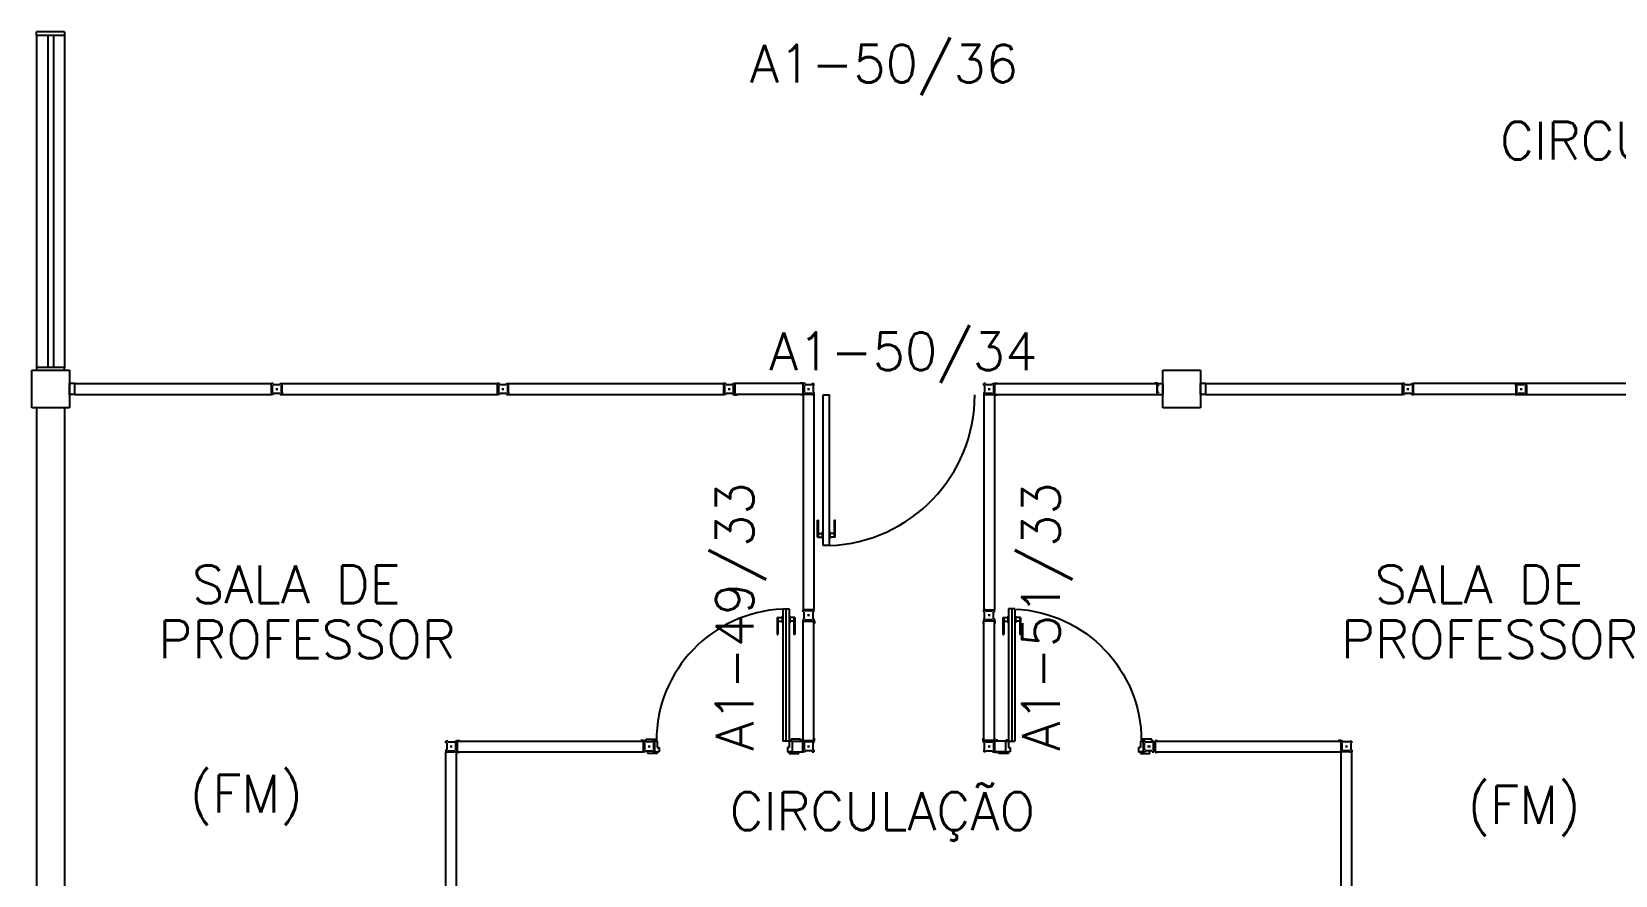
# Model space of a CAD drawing. Header units: millimetres. Extents: x 4436 to 4619, y 1272 to 1428.
# Drawn here: x 4480.92 to 4489.32, y 1303.22 to 1307.69 of the extents above; entities that cross this region are included whole.
import ezdxf

# ---------------------------------------------------------------- set-up
doc = ezdxf.new("R2010")
doc.units = ezdxf.units.MM
for name, color, linetype in [('ALV', 2, 'Continuous'), ('DIV', 2, 'Continuous'), ('DIV2', 2, 'Continuous'), ('DIVC', 2, 'Continuous'), ('ENDEREÇO', 2, 'Continuous'), ('ESTR', 3, 'Continuous'), ('JANELA', 1, 'Continuous'), ('MACANETA', 2, 'Continuous'), ('PORTA', 2, 'Continuous'), ('TEXTO', 2, 'Continuous')]:
    doc.layers.add(name, color=color, linetype=linetype)
doc.styles.add('UNB1-100', font='simplex.shx', dxfattribs={"height": 0.2})

# ---------------------------------------------------------------- blocks, each defined once
blk = doc.blocks.new('DOOR80')
at = {"layer": 'MACANETA', "color": 1}
for p, q in [((-0.015, -0.665), (-0.01, -0.665)), ((-0.015, -0.755), (-0.015, -0.665)), ((-0.01, -0.755), (-0.01, -0.665)), ((0.08, -0.665), (0.075, -0.665)), ((0.075, -0.755), (0.075, -0.665)), ((0.08, -0.755), (0.08, -0.665)), ((-0.015, -0.755), (0.012, -0.755)), ((-0.01, -0.735), (0.012, -0.735)), ((0.012, -0.7625), (0.012, -0.7275)), ((0.012, -0.7275), (0.015, -0.7275)), ((0.053, -0.7275), (0.05, -0.7275)), ((0.053, -0.7625), (0.053, -0.7275)), ((0.075, -0.735), (0.053, -0.735)), ((0.08, -0.755), (0.053, -0.755)), ((0.012, -0.7625), (0.015, -0.7625)), ((0.053, -0.7625), (0.05, -0.7625))]:
    blk.add_line(p, q, dxfattribs=at)
at = {"layer": 'PORTA'}
for p, q in [((0.015, -0.8), (0.015, 0)), ((0.015, 0), (0.05, 0)), ((0.05, -0.8), (0.05, 0)), ((0.05, -0.8), (0.015, -0.8))]:
    blk.add_line(p, q, dxfattribs=at)
at = {"layer": 'PORTA', "color": 1}
blk.add_arc((0.02, 0), 0.8, 272.14911, 0, dxfattribs=at)
blk = doc.blocks.new('DIV12')
for p, q in [((-0.0051, 0), (0.0051, 0)), ((0, -0.0051), (0, 0.0051)), ((0.0285, 0.0285), (1.1715, 0.0285)), ((0.0285, -0.0285), (0.0285, 0.0285)), ((1.1715, -0.0285), (1.1715, 0.0285)), ((1.1949, 0), (1.2051, 0)), ((1.2, -0.0051), (1.2, 0.0051)), ((0.0285, -0.0285), (1.1715, -0.0285))]:
    blk.add_line(p, q)
blk = doc.blocks.new('DIV10')
for p, q in [((-0.0051, 0), (0.0051, 0)), ((0, -0.0051), (0, 0.0051)), ((0.0285, 0.0285), (0.9715, 0.0285)), ((0.0285, -0.0285), (0.0285, 0.0285)), ((0.9715, -0.0285), (0.9715, 0.0285)), ((0.9949, 0), (1.0051, 0)), ((1, -0.0051), (1, 0.0051)), ((0.0285, -0.0285), (0.9715, -0.0285))]:
    blk.add_line(p, q)
blk = doc.blocks.new('MTT')
for p, q in [((-0.0285, 0.0185), (-0.0285, 0.0285)), ((-0.0185, 0.0285), (-0.0285, 0.0285)), ((-0.0235, 0.0185), (-0.0285, 0.0185)), ((-0.0235, 0.0185), (-0.0235, -0.0185)), ((-0.0185, 0.0235), (-0.0185, 0.0285)), ((-0.0185, 0.0235), (0.0185, 0.0235)), ((-0.0049, 0), (0.0049, 0)), ((0, -0.0049), (0, 0.0049)), ((0.0185, 0.0235), (0.0185, 0.0285)), ((0.0185, 0.0285), (0.0285, 0.0285)), ((0.0235, 0.0185), (0.0285, 0.0185)), ((0.0235, 0.0185), (0.0235, -0.0185)), ((0.0285, 0.0185), (0.0285, 0.0285)), ((-0.0285, -0.0185), (-0.0235, -0.0185)), ((-0.0285, -0.0185), (-0.0285, -0.0285)), ((-0.0185, -0.0285), (-0.0285, -0.0285)), ((0.0185, -0.0235), (-0.0185, -0.0235)), ((-0.0185, -0.0235), (-0.0185, -0.0285)), ((0.0185, -0.0235), (0.0185, -0.0285)), ((0.0185, -0.0285), (0.0285, -0.0285)), ((0.0285, -0.0185), (0.0235, -0.0185)), ((0.0285, -0.0185), (0.0285, -0.0285))]:
    blk.add_line(p, q)
blk = doc.blocks.new('DOOR70')
at = {"layer": 'MACANETA', "color": 1}
for p, q in [((-0.015, -0.565), (-0.01, -0.565)), ((-0.015, -0.655), (-0.015, -0.565)), ((-0.01, -0.655), (-0.01, -0.565)), ((0.08, -0.565), (0.075, -0.565)), ((0.075, -0.655), (0.075, -0.565)), ((0.08, -0.655), (0.08, -0.565)), ((-0.015, -0.655), (0.012, -0.655)), ((-0.01, -0.635), (0.012, -0.635)), ((0.012, -0.6625), (0.012, -0.6275)), ((0.012, -0.6275), (0.015, -0.6275)), ((0.012, -0.6625), (0.015, -0.6625)), ((0.053, -0.6275), (0.05, -0.6275)), ((0.053, -0.6625), (0.05, -0.6625)), ((0.053, -0.6625), (0.053, -0.6275)), ((0.075, -0.635), (0.053, -0.635)), ((0.08, -0.655), (0.053, -0.655))]:
    blk.add_line(p, q, dxfattribs=at)
at = {"layer": 'PORTA'}
for p, q in [((0.015, -0.7), (0.015, 0)), ((0.015, 0), (0.05, 0)), ((0.05, -0.7), (0.05, 0)), ((0.05, -0.7), (0.015, -0.7))]:
    blk.add_line(p, q, dxfattribs=at)
at = {"layer": 'PORTA', "color": 1}
blk.add_arc((0.02, 0), 0.7, 272.4563, 0, dxfattribs=at)
blk = doc.blocks.new('IMTT')
for p, q in [((-0.0049, 0), (0.0049, 0)), ((0.0285, 0.0285), (0, 0.0285)), ((0, -0.0285), (0, 0.0285)), ((0.0285, -0.0285), (0, -0.0285))]:
    blk.add_line(p, q)
blk = doc.blocks.new('DIV6')
for p, q in [((0.0051, 0), (-0.0051, 0)), ((0, 0.0051), (0, -0.0051)), ((0.5715, 0.0285), (0.0285, 0.0285)), ((0.0285, 0.0285), (0.0285, -0.0285)), ((0.5715, 0.0285), (0.5715, -0.0285)), ((0.5949, 0), (0.6051, 0)), ((0.6, 0.0051), (0.6, -0.0051)), ((0.5715, -0.0285), (0.0285, -0.0285))]:
    blk.add_line(p, q)

msp = doc.modelspace()

# ---------------------------------------------------------------- linework, layer by layer
at = {"layer": 'ALV'}
for p, q in [((4481.09941, 1307.69345), (4480.94941, 1307.69345)), ((4480.94941, 1305.69845), (4480.94941, 1299.89845)), ((4481.09941, 1305.69845), (4481.09941, 1299.89845))]:
    msp.add_line(p, q, dxfattribs=at)
at = {"layer": 'DIV'}
for p, q in [((4484.90791, 1304.63197), (4484.90791, 1303.93197)), ((4484.90791, 1304.63197), (4484.94291, 1304.63197)), ((4484.92541, 1304.63197), (4484.92541, 1303.93197)), ((4484.94291, 1304.63197), (4484.94291, 1303.93197)), ((4486.12266, 1304.63197), (4486.12266, 1303.93197))]:
    msp.add_line(p, q, dxfattribs=at)
at = {"layer": 'DIV', "color": 1}
for p, q in [((4484.87791, 1304.58697), (4484.90491, 1304.58697)), ((4484.87791, 1304.58697), (4484.87791, 1304.49697)), ((4484.88291, 1304.58697), (4484.88291, 1304.49697)), ((4484.88291, 1304.56697), (4484.90491, 1304.56697)), ((4484.90491, 1304.59447), (4484.90791, 1304.59447)), ((4484.90491, 1304.59447), (4484.90491, 1304.55947)), ((4484.90491, 1304.55947), (4484.90791, 1304.55947)), ((4484.94591, 1304.59447), (4484.94291, 1304.59447)), ((4484.94591, 1304.55947), (4484.94291, 1304.55947)), ((4484.94591, 1304.59447), (4484.94591, 1304.55947)), ((4484.97291, 1304.58697), (4484.94591, 1304.58697)), ((4484.96791, 1304.56697), (4484.94591, 1304.56697)), ((4484.96791, 1304.58697), (4484.96791, 1304.49697)), ((4484.97291, 1304.58697), (4484.97291, 1304.49697)), ((4484.87791, 1304.49697), (4484.88291, 1304.49697)), ((4484.97291, 1304.49697), (4484.96791, 1304.49697))]:
    msp.add_line(p, q, dxfattribs=at)
msp.add_arc((4484.93791, 1303.93197), 0.70001, 92.456295, 180, dxfattribs=at)
at = {"layer": 'DIV2'}
for p, q in [((4481.11931, 1305.79845), (4481.12951, 1305.79845)), ((4481.12441, 1305.79335), (4481.12441, 1305.80355)), ((4481.15291, 1305.82695), (4482.19591, 1305.82695)), ((4481.15291, 1305.76995), (4481.15291, 1305.82695)), ((4482.19591, 1305.76995), (4482.19591, 1305.82695)), ((4482.21931, 1305.79845), (4482.22951, 1305.79845)), ((4482.22441, 1305.79335), (4482.22441, 1305.80355)), ((4484.62951, 1305.79845), (4484.61931, 1305.79845)), ((4484.62441, 1305.80355), (4484.62441, 1305.79335)), ((4484.64791, 1305.81495), (4484.64791, 1305.81695)), ((4484.64791, 1305.81695), (4484.65291, 1305.81695)), ((4484.64791, 1305.81495), (4484.65291, 1305.81495)), ((4484.64791, 1305.77995), (4484.64791, 1305.78195)), ((4484.64791, 1305.78195), (4484.65291, 1305.78195)), ((4484.65291, 1305.82895), (4484.65291, 1305.81695)), ((4484.65291, 1305.82895), (4484.6673, 1305.82895)), ((4484.65291, 1305.81495), (4484.65291, 1305.78195)), ((4485.01491, 1305.82695), (4484.65491, 1305.82695)), ((4484.65491, 1305.82695), (4484.65491, 1305.76995)), ((4484.6673, 1305.82695), (4484.6673, 1305.82895)), ((4485.01691, 1305.82895), (4485.00253, 1305.82895)), ((4485.00253, 1305.82695), (4485.00253, 1305.82895)), ((4485.01491, 1305.82695), (4485.01491, 1305.76995)), ((4485.01691, 1305.82895), (4485.01691, 1305.81695)), ((4485.02191, 1305.81695), (4485.01691, 1305.81695)), ((4485.02191, 1305.81495), (4485.01691, 1305.81495)), ((4485.01691, 1305.81495), (4485.01691, 1305.78195)), ((4485.02191, 1305.78195), (4485.01691, 1305.78195)), ((4485.02191, 1305.81495), (4485.02191, 1305.81695)), ((4485.02191, 1305.77995), (4485.02191, 1305.78195)), ((4485.04031, 1305.79845), (4485.05051, 1305.79845)), ((4485.04541, 1305.80355), (4485.04541, 1305.79335)), ((4485.99731, 1305.79845), (4486.00751, 1305.79845)), ((4486.00241, 1305.79335), (4486.00241, 1305.80355)), ((4486.02591, 1305.81695), (4486.03091, 1305.81695)), ((4486.02591, 1305.81695), (4486.02591, 1305.81495)), ((4486.02591, 1305.81495), (4486.03091, 1305.81495)), ((4486.02591, 1305.78195), (4486.03091, 1305.78195)), ((4486.02591, 1305.78195), (4486.02591, 1305.77995)), ((4486.03091, 1305.82895), (4486.0453, 1305.82895)), ((4486.03091, 1305.81695), (4486.03091, 1305.82895)), ((4486.03091, 1305.78195), (4486.03091, 1305.81495)), ((4486.03291, 1305.76995), (4486.03291, 1305.82695)), ((4486.03291, 1305.82695), (4486.89391, 1305.82695)), ((4486.0453, 1305.82895), (4486.0453, 1305.82695)), ((4486.89591, 1305.82895), (4486.88153, 1305.82895)), ((4486.88153, 1305.82895), (4486.88153, 1305.82695)), ((4486.89391, 1305.76995), (4486.89391, 1305.82695)), ((4486.89591, 1305.81695), (4486.89591, 1305.82895)), ((4486.90091, 1305.81695), (4486.89591, 1305.81695)), ((4486.89591, 1305.78195), (4486.89591, 1305.81495)), ((4486.90091, 1305.81495), (4486.89591, 1305.81495)), ((4486.90091, 1305.78195), (4486.89591, 1305.78195)), ((4486.90091, 1305.81695), (4486.90091, 1305.81495)), ((4486.90091, 1305.78195), (4486.90091, 1305.77995)), ((4486.91931, 1305.79845), (4486.92951, 1305.79845)), ((4486.92441, 1305.79335), (4486.92441, 1305.80355)), ((4487.11931, 1305.79845), (4487.12951, 1305.79845)), ((4487.12441, 1305.79335), (4487.12441, 1305.80355)), ((4487.15291, 1305.82695), (4488.19591, 1305.82695)), ((4487.15291, 1305.76995), (4487.15291, 1305.82695)), ((4488.19591, 1305.76995), (4488.19591, 1305.82695)), ((4488.21931, 1305.79845), (4488.22951, 1305.79845)), ((4488.22441, 1305.79335), (4488.22441, 1305.80355)), ((4488.78153, 1305.82895), (4491.26351, 1305.82895)), ((4488.85291, 1305.81695), (4488.85291, 1305.77995)), ((4481.15291, 1305.76995), (4482.19591, 1305.76995)), ((4484.64791, 1305.77995), (4484.65291, 1305.77995)), ((4484.65291, 1305.77995), (4484.65291, 1305.76795)), ((4484.65291, 1305.76795), (4484.6673, 1305.76795)), ((4485.01491, 1305.76995), (4484.65491, 1305.76995)), ((4484.6673, 1305.76795), (4484.6673, 1305.76995)), ((4485.00253, 1305.76795), (4485.00253, 1305.76995)), ((4485.01691, 1305.76795), (4485.00253, 1305.76795)), ((4485.02191, 1305.77995), (4485.01691, 1305.77995)), ((4485.01691, 1305.77995), (4485.01691, 1305.76795)), ((4486.02591, 1305.77995), (4486.03091, 1305.77995)), ((4486.03091, 1305.76795), (4486.03091, 1305.77995)), ((4486.03091, 1305.76795), (4486.0453, 1305.76795)), ((4486.03291, 1305.76995), (4486.89391, 1305.76995)), ((4486.0453, 1305.76995), (4486.0453, 1305.76795)), ((4486.88153, 1305.76995), (4486.88153, 1305.76795)), ((4486.89591, 1305.76795), (4486.88153, 1305.76795)), ((4486.89591, 1305.76795), (4486.89591, 1305.77995)), ((4486.90091, 1305.77995), (4486.89591, 1305.77995)), ((4487.15291, 1305.76995), (4488.19591, 1305.76995)), ((4488.79391, 1305.76995), (4491.30036, 1305.76995)), ((4485.01491, 1304.56995), (4485.01491, 1304.55557)), ((4485.01491, 1304.56995), (4485.02691, 1304.56995)), ((4485.01691, 1304.55557), (4485.01491, 1304.55557)), ((4485.01691, 1303.93395), (4485.01691, 1304.56795)), ((4485.01691, 1304.56795), (4485.07391, 1304.56795)), ((4485.02691, 1304.57495), (4485.02691, 1304.56995)), ((4485.02891, 1304.57495), (4485.02691, 1304.57495)), ((4485.02891, 1304.57495), (4485.02891, 1304.56995)), ((4485.02891, 1304.56995), (4485.06191, 1304.56995)), ((4485.04031, 1304.59845), (4485.05051, 1304.59845)), ((4485.04541, 1304.59335), (4485.04541, 1304.60355)), ((4485.06191, 1304.57495), (4485.06191, 1304.56995)), ((4485.06391, 1304.57495), (4485.06191, 1304.57495)), ((4485.06391, 1304.57495), (4485.06391, 1304.56995)), ((4485.06391, 1304.56995), (4485.07591, 1304.56995)), ((4485.07391, 1303.93395), (4485.07391, 1304.56795)), ((4485.07591, 1304.55557), (4485.07391, 1304.55557)), ((4485.07591, 1304.56995), (4485.07591, 1304.55557)), ((4485.98416, 1304.56995), (4485.97216, 1304.56995)), ((4485.97216, 1304.56995), (4485.97216, 1304.55557)), ((4485.97216, 1304.55557), (4485.97416, 1304.55557)), ((4485.97416, 1303.93395), (4485.97416, 1304.56795)), ((4486.03116, 1304.56795), (4485.97416, 1304.56795)), ((4485.98416, 1304.57495), (4485.98616, 1304.57495)), ((4485.98416, 1304.57495), (4485.98416, 1304.56995)), ((4485.98616, 1304.57495), (4485.98616, 1304.56995)), ((4486.01916, 1304.56995), (4485.98616, 1304.56995)), ((4486.00776, 1304.59845), (4485.99756, 1304.59845)), ((4486.00266, 1304.59335), (4486.00266, 1304.60355)), ((4486.01916, 1304.57495), (4486.02116, 1304.57495)), ((4486.01916, 1304.57495), (4486.01916, 1304.56995)), ((4486.02116, 1304.57495), (4486.02116, 1304.56995)), ((4486.03316, 1304.56995), (4486.02116, 1304.56995)), ((4486.03116, 1303.93395), (4486.03116, 1304.56795)), ((4486.03116, 1304.55557), (4486.03316, 1304.55557)), ((4486.03316, 1304.56995), (4486.03316, 1304.55557)), ((4483.17846, 1303.93397), (4483.19285, 1303.93397)), ((4483.17846, 1303.93397), (4483.17846, 1303.92197)), ((4483.19285, 1303.93197), (4483.19285, 1303.93397)), ((4484.17046, 1303.93397), (4484.15608, 1303.93397)), ((4484.15608, 1303.93197), (4484.15608, 1303.93397)), ((4484.17046, 1303.93397), (4484.17046, 1303.92197)), ((4484.18291, 1303.93197), (4484.18291, 1303.94197)), ((4484.18291, 1303.94197), (4484.23291, 1303.94197)), ((4484.23291, 1303.94197), (4484.23291, 1303.93197)), ((4485.00291, 1303.94197), (4484.95291, 1303.94197)), ((4484.95291, 1303.94197), (4484.95291, 1303.93197)), ((4485.00253, 1303.93397), (4485.00253, 1303.93197)), ((4485.01691, 1303.93397), (4485.00253, 1303.93397)), ((4485.00291, 1303.93197), (4485.00291, 1303.94197)), ((4485.01691, 1303.94633), (4485.01491, 1303.94633)), ((4485.01491, 1303.93195), (4485.01491, 1303.94633)), ((4485.01691, 1303.92197), (4485.01691, 1303.93397)), ((4485.01691, 1303.93395), (4485.07391, 1303.93395)), ((4485.07591, 1303.94633), (4485.07391, 1303.94633)), ((4485.07591, 1303.93195), (4485.07591, 1303.94633)), ((4485.97216, 1303.93195), (4485.97216, 1303.94633)), ((4486.03116, 1303.93395), (4485.97416, 1303.93395)), ((4486.03116, 1303.92197), (4486.03116, 1303.93397)), ((4486.03116, 1303.93397), (4486.04554, 1303.93397)), ((4486.03316, 1303.93195), (4486.03316, 1303.94633)), ((4486.04516, 1303.93197), (4486.04516, 1303.94197)), ((4486.04554, 1303.93397), (4486.04554, 1303.93197)), ((4486.09516, 1303.94197), (4486.09516, 1303.93197)), ((4486.86516, 1303.94197), (4486.81516, 1303.94197)), ((4486.81516, 1303.94197), (4486.81516, 1303.93197)), ((4486.86516, 1303.93197), (4486.86516, 1303.94197)), ((4486.88164, 1303.93397), (4486.89602, 1303.93397)), ((4487.86964, 1303.93397), (4487.85526, 1303.93397)), ((4487.85526, 1303.93197), (4487.85526, 1303.93397)), ((4487.86964, 1303.93397), (4487.86964, 1303.92197)), ((4483.14486, 1303.90347), (4483.15506, 1303.90347)), ((4483.14996, 1303.90857), (4483.14996, 1303.89837)), ((4483.17346, 1303.92197), (4483.17846, 1303.92197)), ((4483.17346, 1303.91997), (4483.17346, 1303.92197)), ((4483.17346, 1303.91997), (4483.17846, 1303.91997)), ((4483.17346, 1303.88697), (4483.17846, 1303.88697)), ((4483.17346, 1303.88497), (4483.17346, 1303.88697)), ((4483.17346, 1303.88497), (4483.17846, 1303.88497)), ((4483.17846, 1303.91997), (4483.17846, 1303.88697)), ((4483.17846, 1303.88497), (4483.17846, 1303.87297)), ((4483.17846, 1303.87297), (4483.19285, 1303.87297)), ((4483.18046, 1303.93197), (4483.18046, 1303.87497)), ((4483.18046, 1303.93197), (4484.16846, 1303.93197)), ((4483.18046, 1303.87497), (4484.16846, 1303.87497)), ((4483.19285, 1303.87297), (4483.19285, 1303.87497)), ((4484.15608, 1303.87297), (4484.15608, 1303.87497)), ((4484.17046, 1303.87297), (4484.15608, 1303.87297)), ((4484.16846, 1303.93197), (4484.16846, 1303.87497)), ((4484.17546, 1303.92197), (4484.17046, 1303.92197)), ((4484.17546, 1303.91997), (4484.17046, 1303.91997)), ((4484.17046, 1303.91997), (4484.17046, 1303.88697)), ((4484.17546, 1303.88697), (4484.17046, 1303.88697)), ((4484.17546, 1303.88497), (4484.17046, 1303.88497)), ((4484.17046, 1303.88497), (4484.17046, 1303.87297)), ((4484.17546, 1303.91997), (4484.17546, 1303.92197)), ((4484.17546, 1303.88497), (4484.17546, 1303.88697)), ((4484.19291, 1303.86497), (4484.19291, 1303.87497)), ((4484.24291, 1303.86497), (4484.19291, 1303.86497)), ((4484.19386, 1303.90347), (4484.20406, 1303.90347)), ((4484.19896, 1303.90857), (4484.19896, 1303.89837)), ((4484.22791, 1303.93197), (4484.23291, 1303.93197)), ((4484.22791, 1303.93197), (4484.22791, 1303.87497)), ((4484.22791, 1303.87497), (4484.24291, 1303.87497)), ((4484.23291, 1303.93197), (4484.24291, 1303.93197)), ((4484.24291, 1303.93197), (4484.24291, 1303.89697)), ((4484.24291, 1303.89697), (4484.25291, 1303.89697)), ((4484.24291, 1303.87497), (4484.24291, 1303.86497)), ((4484.25291, 1303.87497), (4484.24291, 1303.87497)), ((4484.25291, 1303.89697), (4484.25291, 1303.87497)), ((4484.94291, 1303.93197), (4484.90791, 1303.93197)), ((4484.93291, 1303.89697), (4484.93291, 1303.87497)), ((4484.94291, 1303.89697), (4484.93291, 1303.89697)), ((4484.93291, 1303.87497), (4484.94291, 1303.87497)), ((4484.94291, 1303.93197), (4484.94291, 1303.89697)), ((4484.95291, 1303.93197), (4484.94291, 1303.93197)), ((4484.95791, 1303.87497), (4484.94291, 1303.87497)), ((4484.94291, 1303.87497), (4484.94291, 1303.86497)), ((4484.94291, 1303.86497), (4484.99291, 1303.86497)), ((4484.95791, 1303.93197), (4484.95291, 1303.93197)), ((4484.95791, 1303.93197), (4485.01491, 1303.93197)), ((4484.95791, 1303.93197), (4484.95791, 1303.87497)), ((4484.95791, 1303.87497), (4485.01491, 1303.87497)), ((4484.99291, 1303.86497), (4484.99291, 1303.87497)), ((4485.00253, 1303.87497), (4485.00253, 1303.87297)), ((4485.01691, 1303.87297), (4485.00253, 1303.87297)), ((4485.01491, 1303.87497), (4485.01491, 1303.93197)), ((4485.01491, 1303.93195), (4485.02691, 1303.93195)), ((4485.02191, 1303.92197), (4485.01691, 1303.92197)), ((4485.02191, 1303.91997), (4485.01691, 1303.91997)), ((4485.01691, 1303.88697), (4485.01691, 1303.91997)), ((4485.02191, 1303.88697), (4485.01691, 1303.88697)), ((4485.02191, 1303.88497), (4485.01691, 1303.88497)), ((4485.01691, 1303.87297), (4485.01691, 1303.88497)), ((4485.02191, 1303.92197), (4485.02191, 1303.91997)), ((4485.02191, 1303.88697), (4485.02191, 1303.88497)), ((4485.02691, 1303.92695), (4485.02691, 1303.93195)), ((4485.02891, 1303.92695), (4485.02691, 1303.92695)), ((4485.02891, 1303.93195), (4485.06191, 1303.93195)), ((4485.02891, 1303.92695), (4485.02891, 1303.93195)), ((4485.04031, 1303.90347), (4485.05051, 1303.90347)), ((4485.04031, 1303.90345), (4485.05051, 1303.90345)), ((4485.04541, 1303.89837), (4485.04541, 1303.90857)), ((4485.04541, 1303.90855), (4485.04541, 1303.89835)), ((4485.06191, 1303.92695), (4485.06191, 1303.93195)), ((4485.06391, 1303.92695), (4485.06191, 1303.92695)), ((4485.06391, 1303.93195), (4485.07591, 1303.93195)), ((4485.06391, 1303.92695), (4485.06391, 1303.93195)), ((4485.98416, 1303.93195), (4485.97216, 1303.93195)), ((4485.98416, 1303.92695), (4485.98416, 1303.93195)), ((4485.98416, 1303.92695), (4485.98616, 1303.92695)), ((4485.98616, 1303.92695), (4485.98616, 1303.93195)), ((4486.01916, 1303.93195), (4485.98616, 1303.93195)), ((4486.00776, 1303.90347), (4485.99756, 1303.90347)), ((4486.00776, 1303.90345), (4485.99756, 1303.90345)), ((4486.00266, 1303.89837), (4486.00266, 1303.90857)), ((4486.00266, 1303.90855), (4486.00266, 1303.89835)), ((4486.01916, 1303.92695), (4486.01916, 1303.93195)), ((4486.01916, 1303.92695), (4486.02116, 1303.92695)), ((4486.02116, 1303.92695), (4486.02116, 1303.93195)), ((4486.03316, 1303.93195), (4486.02116, 1303.93195)), ((4486.02616, 1303.92197), (4486.02616, 1303.91997)), ((4486.02616, 1303.92197), (4486.03116, 1303.92197)), ((4486.02616, 1303.91997), (4486.03116, 1303.91997)), ((4486.02616, 1303.88697), (4486.02616, 1303.88497)), ((4486.02616, 1303.88697), (4486.03116, 1303.88697)), ((4486.02616, 1303.88497), (4486.03116, 1303.88497)), ((4486.03116, 1303.88697), (4486.03116, 1303.91997)), ((4486.03116, 1303.87297), (4486.03116, 1303.88497)), ((4486.03116, 1303.87297), (4486.04554, 1303.87297)), ((4486.03316, 1303.87497), (4486.03316, 1303.93197)), ((4486.09016, 1303.93197), (4486.03316, 1303.93197)), ((4486.09016, 1303.87497), (4486.03316, 1303.87497)), ((4486.04554, 1303.87497), (4486.04554, 1303.87297)), ((4486.05516, 1303.86497), (4486.05516, 1303.87497)), ((4486.10516, 1303.86497), (4486.05516, 1303.86497)), ((4486.09016, 1303.93197), (4486.09016, 1303.87497)), ((4486.09016, 1303.93197), (4486.09516, 1303.93197)), ((4486.09016, 1303.87497), (4486.10516, 1303.87497)), ((4486.09516, 1303.93197), (4486.10516, 1303.93197)), ((4486.10516, 1303.93197), (4486.10516, 1303.89697)), ((4486.10516, 1303.89697), (4486.11516, 1303.89697)), ((4486.11516, 1303.87497), (4486.10516, 1303.87497)), ((4486.10516, 1303.87497), (4486.10516, 1303.86497)), ((4486.11516, 1303.89697), (4486.11516, 1303.87497)), ((4486.80516, 1303.89697), (4486.79516, 1303.89697)), ((4486.79516, 1303.89697), (4486.79516, 1303.87497)), ((4486.79516, 1303.87497), (4486.80516, 1303.87497)), ((4486.81516, 1303.93197), (4486.80516, 1303.93197)), ((4486.80516, 1303.93197), (4486.80516, 1303.89697)), ((4486.80516, 1303.87497), (4486.80516, 1303.86497)), ((4486.82016, 1303.87497), (4486.80516, 1303.87497)), ((4486.80516, 1303.86497), (4486.85516, 1303.86497)), ((4486.82016, 1303.93197), (4486.81516, 1303.93197)), ((4486.82016, 1303.93197), (4486.82016, 1303.87497)), ((4486.84804, 1303.90347), (4486.85824, 1303.90347)), ((4486.85314, 1303.90857), (4486.85314, 1303.89837)), ((4486.85516, 1303.86497), (4486.85516, 1303.87497)), ((4486.87664, 1303.91997), (4486.87664, 1303.92197)), ((4486.87664, 1303.88497), (4486.87664, 1303.88697)), ((4486.88164, 1303.87297), (4486.89602, 1303.87297)), ((4486.88364, 1303.93197), (4487.86764, 1303.93197)), ((4486.88364, 1303.93197), (4486.88364, 1303.87497)), ((4486.88364, 1303.87497), (4487.86764, 1303.87497)), ((4487.85526, 1303.87297), (4487.85526, 1303.87497)), ((4487.86964, 1303.87297), (4487.85526, 1303.87297)), ((4487.86764, 1303.93197), (4487.86764, 1303.87497)), ((4487.87464, 1303.92197), (4487.86964, 1303.92197)), ((4487.87464, 1303.91997), (4487.86964, 1303.91997)), ((4487.86964, 1303.91997), (4487.86964, 1303.88697)), ((4487.87464, 1303.88697), (4487.86964, 1303.88697)), ((4487.87464, 1303.88497), (4487.86964, 1303.88497)), ((4487.86964, 1303.88497), (4487.86964, 1303.87297)), ((4487.87464, 1303.91997), (4487.87464, 1303.92197)), ((4487.87464, 1303.88497), (4487.87464, 1303.88697)), ((4487.89304, 1303.90347), (4487.90324, 1303.90347)), ((4487.89814, 1303.90857), (4487.89814, 1303.89837))]:
    msp.add_line(p, q, dxfattribs=at)
at = {"layer": 'ESTR'}
for p, q in [((4480.92441, 1305.69845), (4480.92441, 1305.89845)), ((4480.92441, 1305.89845), (4481.12441, 1305.89845)), ((4481.12441, 1305.89845), (4481.12441, 1305.69845)), ((4486.92441, 1305.69845), (4486.92441, 1305.89845)), ((4486.92441, 1305.89845), (4487.12441, 1305.89845)), ((4487.12441, 1305.89845), (4487.12441, 1305.69845)), ((4481.12441, 1305.69845), (4480.92441, 1305.69845)), ((4487.12441, 1305.69845), (4486.92441, 1305.69845))]:
    msp.add_line(p, q, dxfattribs=at)
at = {"layer": 'JANELA', "color": 3}
for p, q in [((4480.94941, 1307.67345), (4480.94941, 1307.69345)), ((4481.09941, 1307.67345), (4480.94941, 1307.67345)), ((4481.09941, 1307.69345), (4481.09941, 1307.67345)), ((4480.94941, 1305.91345), (4480.94941, 1305.89934)), ((4481.09941, 1305.91345), (4480.94941, 1305.91345)), ((4481.09941, 1305.89934), (4481.09941, 1305.91345))]:
    msp.add_line(p, q, dxfattribs=at)
at = {"layer": 'JANELA'}
for p, q in [((4480.94941, 1307.67345), (4480.94941, 1305.91345)), ((4481.00941, 1307.67345), (4481.00941, 1305.91345)), ((4481.03941, 1307.67345), (4481.03941, 1305.91345)), ((4481.09941, 1307.67345), (4481.09941, 1305.91345))]:
    msp.add_line(p, q, dxfattribs=at)

# ---------------------------------------------------------------- block references
at = {"layer": 'DIV2'}
for name, p in [('IMTT', (4481.12441, 1305.79845)), ('MTT', (4482.22441, 1305.79845)), ('DIV12', (4482.22441, 1305.79845)), ('MTT', (4483.42441, 1305.79845)), ('DIV12', (4483.42441, 1305.79845)), ('MTT', (4485.04541, 1305.79845)), ('MTT', (4486.00266, 1305.79845)), ('IMTT', (4487.12441, 1305.79845)), ('MTT', (4488.22441, 1305.79845)), ('DIV6', (4488.22441, 1305.79845)), ('MTT', (4488.82441, 1305.79845)), ('MTT', (4486.84865, 1303.90347))]:
    msp.add_blockref(name, p, dxfattribs=at)
for name, p, rotation in [('MTT', (4484.62441, 1305.79845), 180), ('DIV12', (4486.00266, 1305.79845), 270), ('IMTT', (4486.92441, 1305.79845), 180), ('MTT', (4486.00266, 1304.59845), 180), ('MTT', (4486.00266, 1303.90347), 90), ('MTT', (4487.89814, 1303.90347), 270), ('DIV10', (4487.89814, 1302.90347), 90)]:
    msp.add_blockref(name, p, dxfattribs=dict(at, rotation=rotation))
at = {"layer": 'DIV2', "xscale": -1}
for name, p, rotation in [('DIV12', (4485.04541, 1305.79845), 90), ('MTT', (4485.04541, 1304.59845), 180), ('MTT', (4483.14994, 1303.90347), 90), ('DIV10', (4483.14994, 1302.90347), 270), ('MTT', (4485.04541, 1303.90347), 270)]:
    msp.add_blockref(name, p, dxfattribs=dict(at, rotation=rotation))
msp.add_blockref('MTT', (4484.19896, 1303.90347), dxfattribs=at)
at = {"layer": 'DIVC'}
msp.add_blockref('DOOR80', (4485.10705, 1305.76795), dxfattribs=at)
at = {"layer": 'DIVC', "xscale": -1, "rotation": 179.9999999948553}
msp.add_blockref('DOOR70', (4486.09016, 1303.93197), dxfattribs=at)

# ---------------------------------------------------------------- texts
at = {"layer": 'ENDEREÇO', "style": 'UNB1-100'}
for s, p in [('A1-50/36', (4484.73404, 1307.42416)), ('A1-50/34', (4484.83604, 1305.89877))]:
    msp.add_text(s, height=0.2, dxfattribs=at).set_placement(p)
for s, p in [('A1-49/33', (4484.75309, 1303.88054)), ('A1-51/33', (4486.37814, 1303.88054))]:
    msp.add_text(s, height=0.2, rotation=90, dxfattribs=at).set_placement(p)
at = {"layer": 'TEXTO', "style": 'UNB1-100'}
for s, p in [('CIRCULAÇÃO', (4488.71263, 1307.01588)), ('SALA DE', (4481.77479, 1304.66307)), ('SALA DE', (4488.04835, 1304.66307)), ('PROFESSOR', (4481.59641, 1304.37146)), ('PROFESSOR', (4487.86996, 1304.37146)), ('(FM)', (4481.76269, 1303.55318)), ('CIRCULAÇÃO', (4484.62652, 1303.45987)), ('(FM)', (4488.54068, 1303.49352))]:
    msp.add_text(s, height=0.2, dxfattribs=at).set_placement(p)

doc.saveas('drawing.dxf')
